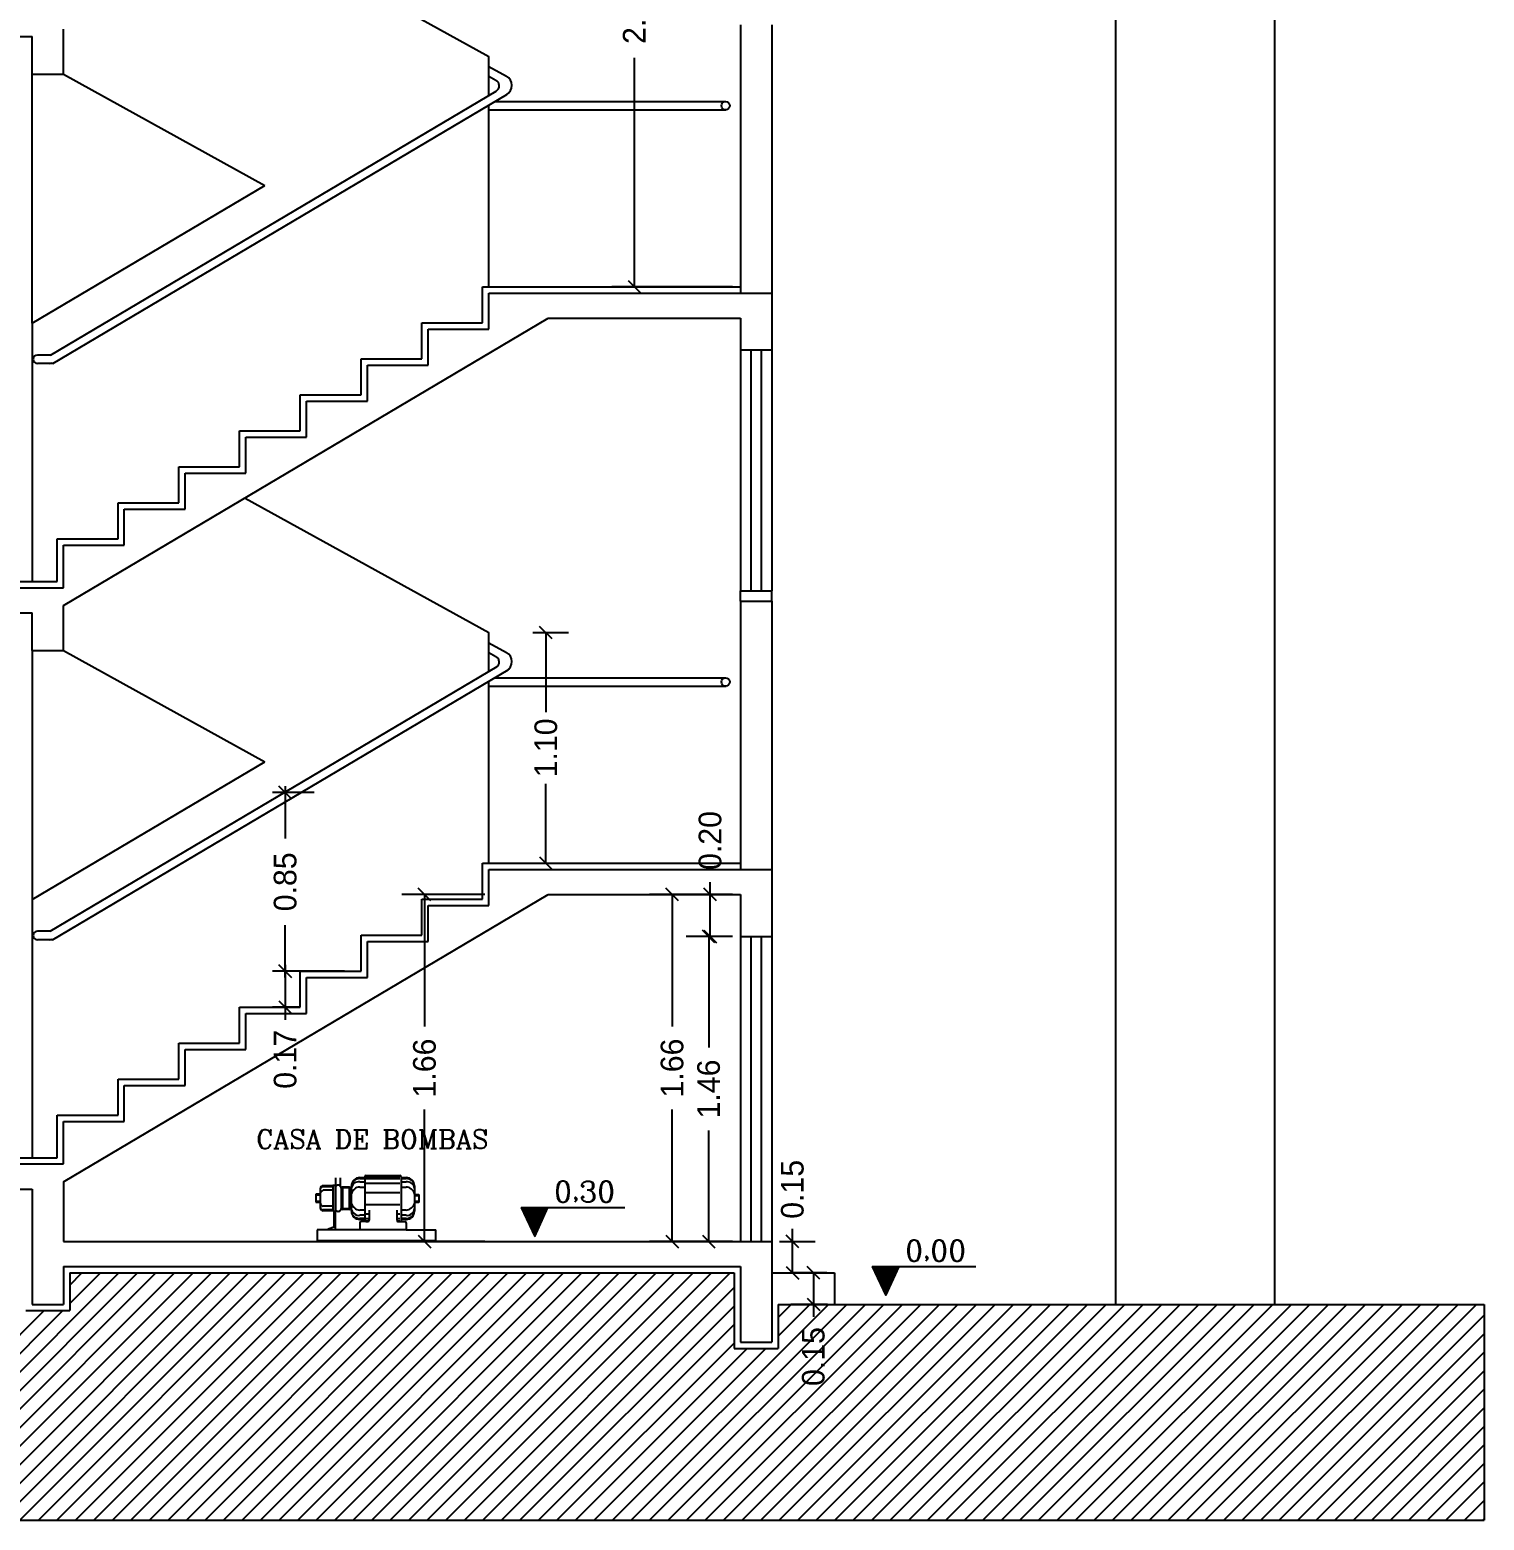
# Model space of a CAD drawing. Extents: x -9 to 119, y 33 to 95.
# Drawn here: x 65.27 to 72.21, y 35.17 to 42.28 of the extents above; entities that cross this region are included whole.
import ezdxf
from ezdxf.enums import TextEntityAlignment as Align

# ---------------------------------------------------------------- set-up
doc = ezdxf.new("R2010")
doc.units = 0
doc.header["$LTSCALE"] = 8
doc.layers.get('0').update_dxf_attribs({"linetype": 'CONTINUOUS'})
doc.layers.get('DEFPOINTS').update_dxf_attribs({"linetype": 'CONTINUOUS'})
for name, color, linetype in [('COBERTURA', 7, 'CONTINUOUS'), ('CONCRETO', 5, 'CONTINUOUS'), ('COTA', 244, 'CONTINUOUS'), ('COTAS', 244, 'CONTINUOUS'), ('EQUIPAMENTOS', 1, 'CONTINUOUS'), ('ESQUADRIAEMFACHADA', 1, 'CONTINUOUS'), ('PAREDE', 7, 'CONTINUOUS'), ('PAREDECORTE', 3, 'CONTINUOUS'), ('PAREDES', 7, 'CONTINUOUS'), ('PISO', 30, 'CONTINUOUS'), ('TERRENOEMCORTE', 244, 'CONTINUOUS'), ('TEXTO', 1, 'CONTINUOUS')]:
    doc.layers.add(name, color=color, linetype=linetype)
doc.styles.add('ROMANC', font='ROMANC.SHX')
doc.dimstyles.get("Standard").update_dxf_attribs({"dimtxt": 0.18, "dimasz": 0.18, "dimexe": 0.18, "dimexo": 0.0625, "dimgap": 0.09, "dimtad": 0, "dimtih": 1, "dimtoh": 1, "dimzin": 0, "dimtxsty": 'STANDARD', "dimcen": 0.09, "dimclrt": 30, "dimazin": 3, "dimtfac": 1, "dimtdec": 4, "dimtofl": 0, "dimtmove": 0, "dimatfit": 3, "dimtolj": 1, "dimtzin": 0})

# ---------------------------------------------------------------- blocks, each defined once
blk = doc.blocks.new('_OBLIQUE')
at = {"color": 0, "linetype": 'BYBLOCK'}
blk.add_line((-0.5, -0.5), (0.5, 0.5), dxfattribs=at)
blk = doc.blocks.new('*D42')
at = {"color": 0, "linetype": 'BYBLOCK', "ltscale": 0.2}
for p, q in [((39.9056, 36.8088), (39.7337, 36.8088)), ((39.8417, 36.8088), (39.8417, 36.6588)), ((39.9084, 36.6588), (39.7337, 36.6588)), ((39.8417, 36.6588), (39.8417, 36.5988))]:
    blk.add_line(p, q, dxfattribs=at)
at = {"layer": 'DEFPOINTS', "color": 0, "linetype": 'BYBLOCK', "ltscale": 0.2}
for p in [(39.9431, 36.8088), (39.8417, 36.6588), (39.9459, 36.6588)]:
    blk.add_point(p, dxfattribs=at)
at = {"color": 0, "linetype": 'BYBLOCK', "ltscale": 0.2, "xscale": 0.06, "yscale": 0.06, "zscale": 0.06}
for p, rotation in [((39.8417, 36.8088), 90), ((39.8417, 36.6588), 270)]:
    blk.add_blockref('_OBLIQUE', p, dxfattribs=dict(at, rotation=rotation))
at = {"color": 30, "linetype": 'BYBLOCK', "ltscale": 0.2, "insert": (39.8417, 36.4098), "char_height": 0.108, "attachment_point": 5, "rotation": 90}
blk.add_mtext('\\A1;0.15', dxfattribs=at)
blk = doc.blocks.new('*D37')
at = {"color": 244, "linetype": 'BYBLOCK', "ltscale": 0.2}
for p, q in [((37.4591, 39.1313), (37.2611, 39.1313)), ((37.3211, 39.1613), (37.3211, 38.9122)), ((37.3211, 38.249), (37.3211, 38.4982)), ((37.6047, 38.279), (37.2611, 38.279))]:
    blk.add_line(p, q, dxfattribs=at)
at = {"layer": 'DEFPOINTS', "color": 0, "linetype": 'BYBLOCK', "ltscale": 0.2}
for p in [(37.3211, 39.1313), (38.2991, 39.1313), (38.4447, 38.279)]:
    blk.add_point(p, dxfattribs=at)
at = {"color": 244, "linetype": 'BYBLOCK', "ltscale": 0.2, "xscale": 0.06, "yscale": 0.06, "zscale": 0.06}
for p, rotation in [((37.3211, 39.1313), 90), ((37.3211, 38.279), 270)]:
    blk.add_blockref('_OBLIQUE', p, dxfattribs=dict(at, rotation=rotation))
at = {"color": 30, "linetype": 'BYBLOCK', "ltscale": 0.2, "insert": (37.3211, 38.7052), "char_height": 0.108, "attachment_point": 5, "rotation": 90}
blk.add_mtext('\\A1;0.85', dxfattribs=at)
blk = doc.blocks.new('*D36')
at = {"color": 244, "linetype": 'BYBLOCK', "ltscale": 0.2}
for p, q in [((37.3863, 38.279), (37.2611, 38.279)), ((37.3211, 38.309), (37.3211, 38.1072)), ((37.3863, 38.1072), (37.2611, 38.1072)), ((37.3211, 38.1072), (37.3211, 38.0472))]:
    blk.add_line(p, q, dxfattribs=at)
at = {"layer": 'DEFPOINTS', "color": 0, "linetype": 'BYBLOCK', "ltscale": 0.2}
for p in [(38.2263, 38.279), (37.3211, 38.1072), (38.2263, 38.1072)]:
    blk.add_point(p, dxfattribs=at)
at = {"color": 244, "linetype": 'BYBLOCK', "ltscale": 0.2, "xscale": 0.06, "yscale": 0.06, "zscale": 0.06}
for p, rotation in [((37.3211, 38.279), 90), ((37.3211, 38.1072), 270)]:
    blk.add_blockref('_OBLIQUE', p, dxfattribs=dict(at, rotation=rotation))
at = {"color": 30, "linetype": 'BYBLOCK', "ltscale": 0.2, "insert": (37.3211, 37.8582), "char_height": 0.108, "attachment_point": 5, "rotation": 90}
blk.add_mtext('\\A1;0.17', dxfattribs=at)
blk = doc.blocks.new('*D46')
at = {"color": 0, "linetype": 'BYBLOCK', "ltscale": 0.2}
for p, q in [((38.5028, 39.8944), (38.6732, 39.8944)), ((38.5652, 39.8944), (38.5652, 39.5154)), ((38.5652, 38.7944), (38.5652, 39.1734)), ((38.5028, 38.7944), (38.6732, 38.7944))]:
    blk.add_line(p, q, dxfattribs=at)
at = {"layer": 'DEFPOINTS', "color": 0, "linetype": 'BYBLOCK', "ltscale": 0.2}
for p in [(38.4653, 39.8944), (38.4653, 38.7944), (38.5652, 38.7944)]:
    blk.add_point(p, dxfattribs=at)
at = {"color": 0, "linetype": 'BYBLOCK', "ltscale": 0.2, "xscale": 0.06, "yscale": 0.06, "zscale": 0.06}
for p, rotation in [((38.5652, 39.8944), 90), ((38.5652, 38.7944), 270)]:
    blk.add_blockref('_OBLIQUE', p, dxfattribs=dict(at, rotation=rotation))
at = {"color": 30, "linetype": 'BYBLOCK', "ltscale": 0.2, "insert": (38.5652, 39.3444), "char_height": 0.108, "attachment_point": 5, "rotation": 90}
blk.add_mtext('\\A1;1.10', dxfattribs=at)
blk = doc.blocks.new('*D41')
at = {"color": 0, "linetype": 'BYBLOCK', "ltscale": 0.2}
for p, q in [((39.7417, 36.9588), (39.7417, 37.0188)), ((39.6806, 36.9588), (39.8497, 36.9588)), ((39.7417, 36.8088), (39.7417, 36.9588)), ((39.6806, 36.8088), (39.8497, 36.8088))]:
    blk.add_line(p, q, dxfattribs=at)
at = {"layer": 'DEFPOINTS', "color": 0, "linetype": 'BYBLOCK', "ltscale": 0.2}
for p in [(39.6431, 36.9588), (39.7417, 36.9588), (39.6431, 36.8088)]:
    blk.add_point(p, dxfattribs=at)
at = {"color": 0, "linetype": 'BYBLOCK', "ltscale": 0.2, "xscale": 0.06, "yscale": 0.06, "zscale": 0.06}
for p, rotation in [((39.7417, 36.9588), 90), ((39.7417, 36.8088), 270)]:
    blk.add_blockref('_OBLIQUE', p, dxfattribs=dict(at, rotation=rotation))
at = {"color": 30, "linetype": 'BYBLOCK', "ltscale": 0.2, "insert": (39.7417, 37.2078), "char_height": 0.108, "attachment_point": 5, "rotation": 90}
blk.add_mtext('\\A1;0.15', dxfattribs=at)
blk = doc.blocks.new('*X2')
at = {"color": 0}
for p, q in [((191.8346, 96.81), (191.8357, 96.8112)), ((191.8352, 96.8088), (191.8375, 96.8112)), ((191.8357, 96.8076), (191.8392, 96.8112)), ((191.8363, 96.8064), (191.841, 96.8112)), ((191.8369, 96.8052), (191.8428, 96.8112)), ((191.8374, 96.804), (191.8445, 96.8112)), ((191.838, 96.8028), (191.8463, 96.8112)), ((191.8386, 96.8016), (191.8481, 96.8112)), ((191.8391, 96.8004), (191.8498, 96.8112)), ((191.8397, 96.7992), (191.8516, 96.8112)), ((191.8403, 96.798), (191.8534, 96.8112)), ((191.8408, 96.7968), (191.8551, 96.8112)), ((191.8414, 96.7956), (191.8569, 96.8112)), ((191.842, 96.7944), (191.8587, 96.8112)), ((191.8425, 96.7932), (191.8605, 96.8112)), ((191.8431, 96.792), (191.8622, 96.8112)), ((191.8436, 96.7908), (191.864, 96.8112)), ((191.8442, 96.7896), (191.8658, 96.8112)), ((191.8448, 96.7884), (191.8675, 96.8112)), ((191.8453, 96.7872), (191.8693, 96.8112)), ((191.8459, 96.786), (191.8711, 96.8112)), ((191.8465, 96.7848), (191.8728, 96.8112)), ((191.847, 96.7836), (191.8746, 96.8112)), ((191.8476, 96.7824), (191.8764, 96.8112)), ((191.8482, 96.7812), (191.8781, 96.8112)), ((191.8487, 96.78), (191.8799, 96.8112)), ((191.8493, 96.7788), (191.8817, 96.8112)), ((191.8499, 96.7776), (191.8834, 96.8112)), ((191.8504, 96.7764), (191.8852, 96.8112)), ((191.851, 96.7752), (191.887, 96.8112)), ((191.8516, 96.774), (191.8887, 96.8112)), ((191.8521, 96.7728), (191.8905, 96.8112)), ((191.8527, 96.7716), (191.8923, 96.8112)), ((191.8533, 96.7704), (191.894, 96.8112)), ((191.8538, 96.7692), (191.8958, 96.8112)), ((191.8544, 96.768), (191.8976, 96.8112)), ((191.855, 96.7668), (191.8972, 96.809)), ((191.8555, 96.7656), (191.8957, 96.8057)), ((191.8561, 96.7644), (191.8942, 96.8025)), ((191.8567, 96.7632), (191.8927, 96.7992)), ((191.8572, 96.762), (191.8913, 96.796)), ((191.8578, 96.7608), (191.8898, 96.7928)), ((191.8584, 96.7596), (191.8883, 96.7895)), ((191.8589, 96.7584), (191.8868, 96.7863)), ((191.8595, 96.7572), (191.8853, 96.783)), ((191.8601, 96.756), (191.8839, 96.7798)), ((191.8606, 96.7548), (191.8824, 96.7765)), ((191.8612, 96.7536), (191.8809, 96.7733)), ((191.8618, 96.7524), (191.8794, 96.77)), ((191.8623, 96.7512), (191.8779, 96.7668)), ((191.8629, 96.75), (191.8765, 96.7635)), ((191.8635, 96.7488), (191.875, 96.7603)), ((191.864, 96.7476), (191.8735, 96.757)), ((191.8646, 96.7464), (191.872, 96.7538)), ((191.8652, 96.7452), (191.8705, 96.7505)), ((191.8657, 96.744), (191.8691, 96.7473)), ((191.8663, 96.7428), (191.8676, 96.744))]:
    blk.add_line(p, q, dxfattribs=at)
blk = doc.blocks.new('*D40')
at = {"color": 0, "linetype": 'BYBLOCK', "ltscale": 0.2}
for p, q in [((39.349, 38.6444), (39.349, 38.7044)), ((39.4556, 38.6444), (39.241, 38.6444)), ((39.349, 38.4444), (39.349, 38.6444)), ((39.4556, 38.4444), (39.241, 38.4444))]:
    blk.add_line(p, q, dxfattribs=at)
at = {"layer": 'DEFPOINTS', "color": 0, "linetype": 'BYBLOCK', "ltscale": 0.2}
for p in [(39.349, 38.6444), (39.4931, 38.6444), (39.4931, 38.4444)]:
    blk.add_point(p, dxfattribs=at)
at = {"color": 0, "linetype": 'BYBLOCK', "ltscale": 0.2, "xscale": 0.06, "yscale": 0.06, "zscale": 0.06}
for p, rotation in [((39.349, 38.6444), 90), ((39.349, 38.4444), 270)]:
    blk.add_blockref('_OBLIQUE', p, dxfattribs=dict(at, rotation=rotation))
at = {"color": 30, "linetype": 'BYBLOCK', "ltscale": 0.2, "insert": (39.349, 38.9024), "char_height": 0.108, "attachment_point": 5, "rotation": 90}
blk.add_mtext('\\A1;0.20', dxfattribs=at)
blk = doc.blocks.new('*D135')
at = {"color": 0, "linetype": 'BYBLOCK', "ltscale": 0.2}
for p, q in [((7.9854, 47.3212), (7.4756, 47.3212)), ((7.5836, 47.3212), (7.5836, 46.2282)), ((7.5836, 44.7212), (7.5836, 45.8142)), ((7.9854, 44.7212), (7.4756, 44.7212)), ((68.6188, 37.9514), (68.3973, 37.9514)), ((68.5053, 37.9514), (68.5053, 37.4216)), ((68.5053, 36.4958), (68.5053, 37.0256)), ((68.6188, 36.4958), (68.3973, 36.4958))]:
    blk.add_line(p, q, dxfattribs=at)
at = {"layer": 'DEFPOINTS', "color": 0, "linetype": 'BYBLOCK', "ltscale": 0.2}
for p in [(8.0229, 47.3212), (7.5836, 44.7212), (8.0229, 44.7212), (68.6563, 37.9514), (68.5053, 36.4958), (68.6563, 36.4958)]:
    blk.add_point(p, dxfattribs=at)
at = {"color": 0, "linetype": 'BYBLOCK', "ltscale": 0.2, "xscale": 0.06, "yscale": 0.06, "zscale": 0.06}
for p, rotation in [((7.5836, 47.3212), 90), ((7.5836, 44.7212), 270), ((68.5053, 37.9514), 90), ((68.5053, 36.4958), 270)]:
    blk.add_blockref('_OBLIQUE', p, dxfattribs=dict(at, rotation=rotation))
at = {"color": 30, "linetype": 'BYBLOCK', "ltscale": 0.2, "char_height": 0.108, "attachment_point": 5, "rotation": 90}
for s, insert in [('\\A1;2.60', (7.5836, 46.0212)), ('\\A1;1.46', (68.5053, 37.2236))]:
    blk.add_mtext(s, dxfattribs=dict(at, insert=insert))
blk = doc.blocks.new('*D136')
at = {"color": 0, "linetype": 'BYBLOCK', "ltscale": 0.2}
for p, q in [((11.0965, 52.3012), (10.7609, 52.3012)), ((10.8689, 52.3012), (10.8689, 51.8192)), ((10.8689, 50.9412), (10.8689, 51.4232)), ((11.4966, 50.9412), (10.7609, 50.9412)), ((7.9854, 44.5712), (7.4806, 44.5712)), ((7.5886, 44.5712), (7.5886, 43.4782)), ((7.5886, 41.9712), (7.5886, 43.0642)), ((7.9854, 41.9712), (7.4806, 41.9712)), ((68.6188, 38.1514), (68.2229, 38.1514)), ((68.3309, 38.1514), (68.3309, 37.5216)), ((68.3309, 36.4958), (68.3309, 37.1256)), ((68.6188, 36.4958), (68.2229, 36.4958))]:
    blk.add_line(p, q, dxfattribs=at)
at = {"layer": 'DEFPOINTS', "color": 0, "linetype": 'BYBLOCK', "ltscale": 0.2}
for p in [(10.8689, 52.3012), (11.134, 52.3012), (11.5341, 50.9412), (8.0229, 44.5712), (7.5886, 41.9712), (8.0229, 41.9712), (68.6563, 38.1514), (68.3309, 36.4958), (68.6563, 36.4958)]:
    blk.add_point(p, dxfattribs=at)
at = {"color": 0, "linetype": 'BYBLOCK', "ltscale": 0.2, "xscale": 0.06, "yscale": 0.06, "zscale": 0.06}
for p, rotation in [((10.8689, 52.3012), 90), ((10.8689, 50.9412), 270), ((7.5886, 44.5712), 90), ((7.5886, 41.9712), 270), ((68.3309, 38.1514), 90), ((68.3309, 36.4958), 270)]:
    blk.add_blockref('_OBLIQUE', p, dxfattribs=dict(at, rotation=rotation))
at = {"color": 30, "linetype": 'BYBLOCK', "ltscale": 0.2, "char_height": 0.108, "attachment_point": 5, "rotation": 90}
for s, insert in [('\\A1;1.36', (10.8689, 51.6212)), ('\\A1;2.60', (7.5886, 43.2712)), ('\\A1;1.66', (68.3309, 37.3236))]:
    blk.add_mtext(s, dxfattribs=dict(at, insert=insert))
blk = doc.blocks.new('*D143')
at = {"color": 0, "linetype": 'BYBLOCK', "ltscale": 0.2}
for p, q in [((68.6188, 43.6514), (68.0426, 43.6514)), ((68.1506, 43.6514), (68.1506, 42.5584)), ((68.1506, 41.0514), (68.1506, 42.1444)), ((68.6188, 41.0514), (68.0426, 41.0514))]:
    blk.add_line(p, q, dxfattribs=at)
at = {"layer": 'DEFPOINTS', "color": 0, "linetype": 'BYBLOCK', "ltscale": 0.2}
for p in [(68.1506, 43.6514), (68.6563, 43.6514), (68.6563, 41.0514)]:
    blk.add_point(p, dxfattribs=at)
at = {"color": 0, "linetype": 'BYBLOCK', "ltscale": 0.2, "xscale": 0.06, "yscale": 0.06, "zscale": 0.06}
for p, rotation in [((68.1506, 43.6514), 90), ((68.1506, 41.0514), 270)]:
    blk.add_blockref('_OBLIQUE', p, dxfattribs=dict(at, rotation=rotation))
at = {"color": 30, "linetype": 'BYBLOCK', "ltscale": 0.2, "insert": (68.1506, 42.3514), "char_height": 0.108, "attachment_point": 5, "rotation": 90}
blk.add_mtext('\\A1;2.60', dxfattribs=at)
blk = doc.blocks.new('*X141')
at = {"color": 0, "ltscale": 0.2}
for p, q in [((64.5107, 35.1658), (65.6907, 36.3458)), ((64.5991, 35.1658), (65.7791, 36.3458)), ((64.6875, 35.1658), (65.8675, 36.3458)), ((64.7759, 35.1658), (65.9559, 36.3458)), ((64.8643, 35.1658), (66.0443, 36.3458)), ((64.9527, 35.1658), (66.1327, 36.3458)), ((65.0411, 35.1658), (66.2211, 36.3458)), ((65.1294, 35.1658), (66.3094, 36.3458)), ((65.2178, 35.1658), (66.3978, 36.3458)), ((65.3062, 35.1658), (66.4862, 36.3458)), ((65.3946, 35.1658), (66.5746, 36.3458)), ((65.4563, 36.2881), (65.5139, 36.3458)), ((65.4563, 36.1998), (65.6023, 36.3458)), ((65.483, 35.1658), (66.663, 36.3458)), ((65.5714, 35.1658), (66.7514, 36.3458)), ((65.6598, 35.1658), (66.8398, 36.3458)), ((65.7482, 35.1658), (66.9282, 36.3458)), ((65.8365, 35.1658), (67.0165, 36.3458)), ((65.9249, 35.1658), (67.1049, 36.3458)), ((66.0133, 35.1658), (67.1933, 36.3458)), ((66.1017, 35.1658), (67.2817, 36.3458)), ((66.1901, 35.1658), (67.3701, 36.3458)), ((66.2785, 35.1658), (67.4585, 36.3458)), ((66.3669, 35.1658), (67.5469, 36.3458)), ((66.4553, 35.1658), (67.6353, 36.3458)), ((66.5437, 35.1658), (67.7237, 36.3458)), ((66.632, 35.1658), (67.812, 36.3458)), ((66.7204, 35.1658), (67.9004, 36.3458)), ((66.8088, 35.1658), (67.9888, 36.3458)), ((66.8972, 35.1658), (68.0772, 36.3458)), ((66.9856, 35.1658), (68.1656, 36.3458)), ((67.074, 35.1658), (68.254, 36.3458)), ((67.1624, 35.1658), (68.3424, 36.3458)), ((67.2508, 35.1658), (68.4308, 36.3458)), ((67.3392, 35.1658), (68.5192, 36.3458)), ((67.4275, 35.1658), (68.6075, 36.3458)), ((67.5159, 35.1658), (68.6263, 36.2762)), ((64.3339, 35.1658), (65.3339, 36.1658)), ((64.4223, 35.1658), (65.4223, 36.1658)), ((67.6043, 35.1658), (68.6263, 36.1878)), ((68.0463, 35.1658), (69.0763, 36.1958)), ((68.1346, 35.1658), (69.1646, 36.1958)), ((68.223, 35.1658), (69.253, 36.1958)), ((68.3114, 35.1658), (69.3414, 36.1958)), ((68.3998, 35.1658), (69.4298, 36.1958)), ((68.4882, 35.1658), (69.5182, 36.1958)), ((68.5766, 35.1658), (69.6066, 36.1958)), ((68.665, 35.1658), (69.695, 36.1958)), ((68.7534, 35.1658), (69.7834, 36.1958)), ((68.8363, 36.1326), (68.8995, 36.1958)), ((68.8363, 36.0442), (68.9879, 36.1958)), ((68.8418, 35.1658), (69.8718, 36.1958)), ((68.9301, 35.1658), (69.9601, 36.1958)), ((69.0185, 35.1658), (70.0485, 36.1958)), ((69.1069, 35.1658), (70.1369, 36.1958)), ((69.1953, 35.1658), (70.2253, 36.1958)), ((69.2837, 35.1658), (70.3137, 36.1958)), ((69.3721, 35.1658), (70.4021, 36.1958)), ((69.4605, 35.1658), (70.4905, 36.1958)), ((69.5489, 35.1658), (70.5789, 36.1958)), ((69.6372, 35.1658), (70.6672, 36.1958)), ((69.7256, 35.1658), (70.7556, 36.1958)), ((69.814, 35.1658), (70.844, 36.1958)), ((69.9024, 35.1658), (70.9324, 36.1958)), ((69.9908, 35.1658), (71.0208, 36.1958)), ((70.0792, 35.1658), (71.1092, 36.1958)), ((70.1676, 35.1658), (71.1976, 36.1958)), ((70.256, 35.1658), (71.286, 36.1958)), ((70.3444, 35.1658), (71.3744, 36.1958)), ((70.4327, 35.1658), (71.4627, 36.1958)), ((70.5211, 35.1658), (71.5511, 36.1958)), ((70.6095, 35.1658), (71.6395, 36.1958)), ((70.6979, 35.1658), (71.7279, 36.1958)), ((70.7863, 35.1658), (71.8163, 36.1958)), ((70.8747, 35.1658), (71.9047, 36.1958)), ((70.9631, 35.1658), (71.9931, 36.1958)), ((71.0515, 35.1658), (72.0815, 36.1958)), ((71.1398, 35.1658), (72.1698, 36.1958)), ((71.2282, 35.1658), (72.2063, 36.1439)), ((67.6927, 35.1658), (68.6263, 36.0994)), ((67.7811, 35.1658), (68.6263, 36.011)), ((71.3166, 35.1658), (72.2063, 36.0555)), ((67.8695, 35.1658), (68.6895, 35.9858)), ((67.9579, 35.1658), (68.7779, 35.9858)), ((71.405, 35.1658), (72.2063, 35.9671)), ((71.4934, 35.1658), (72.2063, 35.8787)), ((71.5818, 35.1658), (72.2063, 35.7903)), ((71.6702, 35.1658), (72.2063, 35.7019)), ((71.7586, 35.1658), (72.2063, 35.6135)), ((71.847, 35.1658), (72.2063, 35.5251)), ((71.9353, 35.1658), (72.2063, 35.4368)), ((72.0237, 35.1658), (72.2063, 35.3484)), ((72.1121, 35.1658), (72.2063, 35.26)), ((72.2005, 35.1658), (72.2063, 35.1716))]:
    blk.add_line(p, q, dxfattribs=at)
blk = doc.blocks.new('*D137')
at = {"color": 0, "linetype": 'BYBLOCK', "ltscale": 0.2}
for p, q in [((9.9147, 52.3012), (9.5791, 52.3012)), ((9.6871, 52.3012), (9.6871, 51.8192)), ((9.6871, 50.9412), (9.6871, 51.4232)), ((10.3148, 50.9412), (9.5791, 50.9412)), ((7.9854, 41.8212), (7.4873, 41.8212)), ((7.5953, 41.8212), (7.5953, 40.7282)), ((7.5953, 39.2212), (7.5953, 40.3142)), ((7.9854, 39.2212), (7.4873, 39.2212))]:
    blk.add_line(p, q, dxfattribs=at)
at = {"layer": 'DEFPOINTS', "color": 0, "linetype": 'BYBLOCK', "ltscale": 0.2}
for p in [(9.6871, 52.3012), (9.9522, 52.3012), (10.3523, 50.9412), (8.0229, 41.8212), (7.5953, 39.2212), (8.0229, 39.2212)]:
    blk.add_point(p, dxfattribs=at)
at = {"color": 0, "linetype": 'BYBLOCK', "ltscale": 0.2, "xscale": 0.06, "yscale": 0.06, "zscale": 0.06}
for p, rotation in [((9.6871, 52.3012), 90), ((9.6871, 50.9412), 270), ((7.5953, 41.8212), 90), ((7.5953, 39.2212), 270)]:
    blk.add_blockref('_OBLIQUE', p, dxfattribs=dict(at, rotation=rotation))
at = {"color": 30, "linetype": 'BYBLOCK', "ltscale": 0.2, "char_height": 0.108, "attachment_point": 5, "rotation": 90}
for s, insert in [('\\A1;1.36', (9.6871, 51.6212)), ('\\A1;2.60', (7.5953, 40.5212))]:
    blk.add_mtext(s, dxfattribs=dict(at, insert=insert))

msp = doc.modelspace()

# ---------------------------------------------------------------- linework, layer by layer
at = {"layer": 'COBERTURA', "color": 5, "ltscale": 0.2}
for p, q in [((65.4263, 36.7808), (65.4263, 36.4958)), ((65.2763, 36.7458), (65.2763, 36.1958)), ((68.8063, 36.4958), (68.8063, 36.0158)), ((65.4263, 36.3758), (65.4263, 36.1958)), ((68.6563, 36.3758), (68.6563, 36.0158))]:
    msp.add_line(p, q, dxfattribs=at)
at = {"layer": 'COBERTURA', "color": 244, "ltscale": 0.2}
msp.add_line((69.1063, 36.3458), (69.1063, 36.1958), dxfattribs=at)
at = {"layer": 'CONCRETO', "color": 5, "ltscale": 0.2}
for p, q in [((65.4263, 42.0658), (65.4263, 42.2808)), ((65.2763, 42.0658), (65.2763, 42.2458)), ((65.2763, 42.0658), (65.4263, 42.0658)), ((67.4563, 40.8496), (67.4563, 41.0214)), ((67.4563, 41.0214), (68.8063, 41.0214)), ((68.8063, 41.0214), (68.8063, 40.7514)), ((65.4263, 39.5308), (67.7399, 40.9014)), ((67.7399, 40.9014), (68.6563, 40.9014)), ((68.6563, 40.9014), (68.6563, 40.7514)), ((67.1663, 40.6778), (67.1663, 40.8496)), ((67.1663, 40.8496), (67.4563, 40.8496)), ((68.6563, 40.7514), (68.8063, 40.7514)), ((66.8763, 40.6778), (67.1663, 40.6778)), ((66.8763, 40.506), (66.8763, 40.6778)), ((66.5863, 40.3342), (66.5863, 40.506)), ((66.5863, 40.506), (66.8763, 40.506)), ((66.2963, 40.3342), (66.5863, 40.3342)), ((66.2963, 40.1624), (66.2963, 40.3342)), ((66.0063, 40.1624), (66.2963, 40.1624)), ((66.0063, 39.9906), (66.0063, 40.1624)), ((65.7163, 39.8188), (65.7163, 39.9906)), ((65.7163, 39.9906), (66.0063, 39.9906)), ((65.4263, 39.8188), (65.7163, 39.8188)), ((65.4263, 39.6158), (65.4263, 39.8188)), ((68.6563, 39.5514), (68.6563, 39.6014)), ((68.6563, 39.6014), (68.8063, 39.6014)), ((68.6563, 39.5514), (68.8063, 39.5514)), ((68.8063, 39.5514), (68.8063, 39.6014)), ((65.2763, 39.3158), (65.2763, 39.4958)), ((65.4263, 39.3158), (65.4263, 39.5308)), ((65.2763, 39.3158), (65.4263, 39.3158)), ((67.4563, 38.2714), (68.8063, 38.2714)), ((67.4563, 38.0996), (67.4563, 38.2714)), ((68.8063, 38.2714), (68.8063, 37.9514)), ((65.4263, 36.7808), (67.7399, 38.1514)), ((67.7399, 38.1514), (68.6563, 38.1514)), ((68.6563, 38.1514), (68.6563, 37.9514)), ((67.1663, 38.0996), (67.4563, 38.0996)), ((67.1663, 37.9278), (67.1663, 38.0996)), ((66.8763, 37.9278), (67.1663, 37.9278)), ((66.8763, 37.756), (66.8763, 37.9278)), ((68.6563, 37.9514), (68.8063, 37.9514)), ((66.5863, 37.756), (66.8763, 37.756)), ((66.5863, 37.5842), (66.5863, 37.756)), ((66.2963, 37.4124), (66.2963, 37.5842)), ((66.2963, 37.5842), (66.5863, 37.5842)), ((66.0063, 37.4124), (66.2963, 37.4124)), ((66.0063, 37.2406), (66.0063, 37.4124)), ((65.7163, 37.2406), (66.0063, 37.2406)), ((65.7163, 37.0688), (65.7163, 37.2406)), ((65.4263, 37.0688), (65.7163, 37.0688)), ((65.4263, 36.8658), (65.4263, 37.0688))]:
    msp.add_line(p, q, dxfattribs=at)
at = {"layer": 'COTAS', "color": 5, "ltscale": 0.2}
for p, q in [((63.4263, 42.2458), (65.2763, 42.2458)), ((63.2763, 39.6158), (65.4263, 39.6158)), ((63.4263, 39.4958), (65.2763, 39.4958)), ((63.2763, 36.8658), (65.4263, 36.8658)), ((63.4763, 36.7458), (65.2763, 36.7458)), ((65.4263, 36.4958), (68.8063, 36.4958)), ((65.4263, 36.3758), (68.6563, 36.3758)), ((65.2763, 36.1958), (65.4263, 36.1958)), ((68.6563, 36.0158), (68.8063, 36.0158))]:
    msp.add_line(p, q, dxfattribs=at)
at = {"layer": 'COTAS', "color": 244, "ltscale": 0.2}
for p, q in [((67.6099, 36.6574), (67.675, 36.5191)), ((67.6099, 36.6574), (68.1044, 36.6574)), ((67.675, 36.5191), (67.7383, 36.6579)), ((68.8063, 36.3458), (69.1063, 36.3458)), ((69.2852, 36.3766), (69.7797, 36.3766)), ((69.2852, 36.3766), (69.3504, 36.2383)), ((69.3504, 36.2383), (69.4136, 36.3771))]:
    msp.add_line(p, q, dxfattribs=at)
at = {"layer": 'EQUIPAMENTOS', "color": 30, "linetype": 'CONTINUOUS', "ltscale": 0.3}
for p, q in [((67.4563, 42.1026), (67.5401, 42.0564)), ((67.4563, 42.0569), (67.4901, 42.0383)), ((65.282, 40.706), (65.282, 40.706)), ((65.3637, 40.726), (65.302, 40.726)), ((65.3746, 40.686), (65.302, 40.686)), ((67.4563, 39.3526), (67.5401, 39.3064)), ((67.4563, 39.3069), (67.4901, 39.2883)), ((65.282, 37.956), (65.282, 37.956)), ((65.3623, 37.976), (65.302, 37.976)), ((65.3733, 37.936), (65.302, 37.936))]:
    msp.add_line(p, q, dxfattribs=at)
at = {"layer": 'EQUIPAMENTOS', "color": 30, "linetype": 'CONTINUOUS', "ltscale": 0.2}
for p, q in [((65.3637, 40.726), (67.4909, 41.9862)), ((65.3746, 40.686), (67.5414, 41.9696)), ((65.3623, 37.976), (67.4961, 39.24)), ((65.3733, 37.936), (67.5482, 39.2244))]:
    msp.add_line(p, q, dxfattribs=at)
at = {"layer": 'EQUIPAMENTOS', "color": 244, "linetype": 'CONTINUOUS', "ltscale": 0.25}
for p, q in [((66.7255, 36.758), (66.7255, 36.7993)), ((66.7488, 36.758), (66.7488, 36.7993)), ((66.8399, 36.8008), (66.8643, 36.8008)), ((66.8399, 36.7958), (66.8643, 36.7958)), ((66.8399, 36.7808), (66.8643, 36.7808)), ((66.8643, 36.8047), (66.8643, 36.5969)), ((66.8703, 36.8107), (67.0308, 36.8107)), ((66.8703, 36.8067), (67.0308, 36.8067)), ((66.8703, 36.7957), (67.0308, 36.7957)), ((66.8703, 36.7737), (67.0308, 36.7737)), ((67.0368, 36.8047), (67.0368, 36.5906)), ((67.0368, 36.8008), (67.0612, 36.8008)), ((67.0368, 36.7958), (67.0612, 36.7958)), ((67.0368, 36.7808), (67.0612, 36.7808)), ((66.6297, 36.7221), (66.6297, 36.6827)), ((66.6508, 36.7221), (66.6297, 36.7221)), ((66.6508, 36.7171), (66.6297, 36.7171)), ((66.6508, 36.7471), (66.6508, 36.6571)), ((66.713, 36.7621), (66.6658, 36.7621)), ((66.713, 36.7571), (66.6658, 36.7571)), ((66.713, 36.7401), (66.6658, 36.7401)), ((66.7235, 36.7508), (66.7235, 36.653)), ((66.7508, 36.7508), (66.7508, 36.653)), ((66.7531, 36.7508), (66.7531, 36.653)), ((66.7571, 36.7498), (66.7571, 36.654)), ((66.7881, 36.7558), (66.7581, 36.7558)), ((66.7871, 36.7518), (66.7591, 36.7518)), ((66.7891, 36.7498), (66.7891, 36.654)), ((66.7931, 36.7508), (66.7931, 36.653)), ((66.7999, 36.7503), (66.7931, 36.7503)), ((66.7999, 36.6408), (66.7999, 36.7608)), ((66.8399, 36.7558), (66.8643, 36.7558)), ((66.8703, 36.7296), (67.0308, 36.7296)), ((67.0368, 36.7558), (67.0612, 36.7558)), ((67.1012, 36.7608), (67.1012, 36.6408)), ((67.1013, 36.7208), (67.1224, 36.7208)), ((67.1013, 36.7158), (67.1224, 36.7158)), ((67.1224, 36.7208), (67.1224, 36.6814)), ((66.6297, 36.6877), (66.6508, 36.6877)), ((66.6297, 36.6827), (66.6508, 36.6827)), ((66.713, 36.6641), (66.6658, 36.6641)), ((66.713, 36.6471), (66.6658, 36.6471)), ((66.713, 36.6421), (66.6658, 36.6421)), ((66.717, 36.6386), (66.717, 36.5642)), ((66.7222, 36.6386), (66.7222, 36.5508)), ((66.7881, 36.648), (66.7581, 36.648)), ((66.7871, 36.652), (66.7591, 36.652)), ((66.7996, 36.6535), (66.7931, 36.6535)), ((66.8643, 36.6458), (66.8399, 36.6458)), ((66.8703, 36.6719), (67.0308, 36.6719)), ((66.8848, 36.6454), (66.8848, 36.5969)), ((67.0162, 36.6454), (67.0162, 36.5969)), ((67.0612, 36.6458), (67.0368, 36.6458)), ((67.1224, 36.6864), (67.1013, 36.6864)), ((67.1224, 36.6814), (67.1013, 36.6814)), ((66.717, 36.5642), (66.6891, 36.5553)), ((66.8643, 36.6208), (66.8399, 36.6208)), ((66.8643, 36.6058), (66.8399, 36.6058)), ((66.8643, 36.6008), (66.8399, 36.6008)), ((66.8399, 36.5849), (66.8399, 36.5508)), ((66.8703, 36.5909), (66.8459, 36.5909)), ((66.8703, 36.6279), (66.8848, 36.6279)), ((66.8703, 36.6058), (66.8848, 36.6058)), ((66.8703, 36.5948), (66.8844, 36.5948)), ((66.8703, 36.5909), (66.8788, 36.5909)), ((67.0162, 36.6279), (67.0308, 36.6279)), ((67.0162, 36.6058), (67.0308, 36.6058)), ((67.0165, 36.5948), (67.0308, 36.5948)), ((67.0221, 36.5906), (67.0552, 36.5906)), ((67.0612, 36.6208), (67.0368, 36.6208)), ((67.0612, 36.6058), (67.0368, 36.6058)), ((67.0612, 36.6008), (67.0368, 36.6008)), ((67.0612, 36.5846), (67.0612, 36.5508)), ((66.6891, 36.5553), (66.6891, 36.5508))]:
    msp.add_line(p, q, dxfattribs=at)
at = {"layer": 'EQUIPAMENTOS', "linetype": 'CONTINUOUS', "ltscale": 0.25}
for p, q in [((66.6364, 36.5508), (66.6364, 36.5008)), ((66.7312, 36.5508), (66.6364, 36.5508)), ((66.6364, 36.5008), (67.2024, 36.5008)), ((66.7812, 36.5508), (66.7312, 36.5508)), ((67.0612, 36.5508), (66.7812, 36.5508)), ((67.0612, 36.5508), (67.2024, 36.5508)), ((67.2024, 36.5008), (67.2024, 36.5508))]:
    msp.add_line(p, q, dxfattribs=at)
at = {"layer": 'EQUIPAMENTOS', "color": 244, "linetype": 'CONTINUOUS', "ltscale": 0.25}
msp.add_lwpolyline([(66.713, 36.6386), (66.713, 36.7648), (66.7222, 36.7648), (66.7222, 36.6386)], close=True, dxfattribs=at)
at = {"layer": 'EQUIPAMENTOS', "color": 30, "ltscale": 0.2}
msp.add_circle((68.586, 39.1662), 0.02, dxfattribs=at)
at = {"layer": 'EQUIPAMENTOS', "color": 30, "linetype": 'CONTINUOUS', "ltscale": 0.3}
for centre, radius, start, end in [((67.4756, 42.012), 0.03, 300.64309, 61.1013), ((67.5159, 42.0126), 0.05, 300.64309, 61.1013), ((65.302, 40.706), 0.02, 90, 180), ((65.302, 40.706), 0.02, 180, 270), ((65.3615, 40.706), 0.02, 270, 298.8987), ((67.4756, 39.262), 0.03, 300.64309, 61.1013), ((67.5159, 39.2626), 0.05, 300.64309, 61.1013), ((65.302, 37.956), 0.02, 90, 180), ((65.302, 37.956), 0.02, 180, 270), ((65.3615, 37.956), 0.02, 270, 298.8987)]:
    msp.add_arc(centre, radius, start, end, dxfattribs=at)
at = {"layer": 'EQUIPAMENTOS', "color": 244, "linetype": 'CONTINUOUS', "ltscale": 0.25}
for centre, radius, start, end in [((66.8399, 36.7608), 0.04, 90, 180), ((66.8382, 36.7573), 0.0385, 87.49567, 174.87618), ((66.8357, 36.7447), 0.0363, 83.40818, 171.16799), ((66.8703, 36.8047), 0.006, 90, 180), ((67.0308, 36.8047), 0.006, 0, 90), ((67.0612, 36.7608), 0.04, 0, 90), ((67.0628, 36.7573), 0.0385, 5.12382, 92.50433), ((67.0653, 36.7447), 0.0363, 5.18368, 96.59182), ((66.6708, 36.7203), 0.0204, 104.30547, 171.20201), ((66.6658, 36.7471), 0.015, 90, 180), ((66.6655, 36.7421), 0.0149, 88.82889, 170.1772), ((66.7371, 36.7508), 0.0137, 355.71794, 184.28206), ((66.7581, 36.7508), 0.005, 90, 180), ((66.7591, 36.7498), 0.002, 90, 180), ((66.7871, 36.7498), 0.002, 360, 90), ((66.7881, 36.7508), 0.005, 360, 90), ((66.8421, 36.7122), 0.0437, 92.85311, 166.4417), ((67.059, 36.7122), 0.0437, 13.5583, 87.14689), ((66.6708, 36.6838), 0.0204, 188.79799, 255.69453), ((66.6655, 36.662), 0.0149, 189.8228, 271.17111), ((66.6658, 36.6571), 0.015, 180, 270), ((66.7371, 36.653), 0.0137, 175.71794, 4.28206), ((66.7581, 36.653), 0.005, 180, 270), ((66.7591, 36.654), 0.002, 180, 270), ((66.7871, 36.654), 0.002, 270, 360), ((66.7881, 36.653), 0.005, 270, 360), ((66.8421, 36.6894), 0.0437, 193.5583, 267.14689), ((66.8357, 36.6568), 0.0363, 185.18368, 276.59182), ((66.8382, 36.6442), 0.0385, 185.12382, 272.50433), ((66.8399, 36.6408), 0.04, 180, 270), ((67.059, 36.6894), 0.0437, 272.85311, 346.4417), ((67.0653, 36.6568), 0.0363, 263.40818, 354.81632), ((67.0628, 36.6442), 0.0385, 267.49567, 354.87618), ((67.0612, 36.6408), 0.04, 270, 0), ((66.8459, 36.5849), 0.006, 90, 180), ((66.8703, 36.5969), 0.006, 180, 270), ((66.8788, 36.5969), 0.006, 270, 0), ((67.0222, 36.5966), 0.006, 180, 270), ((67.0552, 36.5846), 0.006, 0, 90)]:
    msp.add_arc(centre, radius, start, end, dxfattribs=at)
at = {"layer": 'ESQUADRIAEMFACHADA', "color": 1, "ltscale": 0.2}
for p, q in [((68.6563, 40.7514), (68.6563, 39.6014)), ((68.8063, 40.7514), (68.8063, 39.6014))]:
    msp.add_line(p, q, dxfattribs=at)
at = {"layer": 'ESQUADRIAEMFACHADA', "color": 5, "ltscale": 0.2}
for p, q in [((68.7063, 40.7514), (68.7063, 39.6014)), ((68.7563, 40.7514), (68.7563, 39.6014))]:
    msp.add_line(p, q, dxfattribs=at)
at = {"layer": 'PAREDE', "color": 1, "linetype": 'CONTINUOUS', "ltscale": 0.3}
for p, q in [((66.2925, 42.7939), (67.4563, 42.1514)), ((67.4563, 41.9657), (67.4563, 42.1514)), ((65.4263, 42.0658), (66.3867, 41.5355)), ((67.4563, 41.0514), (67.4563, 41.9192)), ((66.2925, 40.0439), (67.4563, 39.4014)), ((67.4563, 39.2165), (67.4563, 39.4014)), ((65.4263, 39.3158), (66.3867, 38.7855)), ((67.4563, 38.3014), (67.4563, 39.17)), ((67.4563, 39.1352), (67.4563, 39.17))]:
    msp.add_line(p, q, dxfattribs=at)
at = {"layer": 'PAREDE', "color": 30, "linetype": 'CONTINUOUS', "ltscale": 0.2}
msp.add_line((65.2763, 40.8777), (65.2763, 42.0658), dxfattribs=at)
at = {"layer": 'PAREDE', "color": 1, "linetype": 'CONTINUOUS', "ltscale": 0.2}
for p, q in [((65.2763, 40.8777), (66.3867, 41.5355)), ((65.2763, 38.1277), (66.3867, 38.7855))]:
    msp.add_line(p, q, dxfattribs=at)
at = {"layer": 'PAREDE', "color": 1, "ltscale": 0.2}
for p, q in [((65.2763, 40.8777), (65.2763, 39.6458)), ((65.2763, 38.1277), (65.2763, 36.8958))]:
    msp.add_line(p, q, dxfattribs=at)
at = {"layer": 'PAREDE', "color": 30, "ltscale": 0.2}
msp.add_line((65.2763, 39.3158), (65.2763, 38.1277), dxfattribs=at)
at = {"layer": 'PAREDECORTE', "color": 30, "ltscale": 0.2}
msp.add_circle((68.586, 41.9162), 0.02, dxfattribs=at)
at = {"layer": 'PAREDES', "color": 244, "ltscale": 0.2}
msp.add_line((70.4463, 48.9277), (70.4463, 36.1958), dxfattribs=at)
at = {"layer": 'PAREDES', "color": 30, "ltscale": 0.2}
msp.add_line((71.2063, 48.9277), (71.2063, 36.1958), dxfattribs=at)
at = {"layer": 'PAREDES', "color": 3, "ltscale": 0.2}
for p, q in [((68.6563, 42.3014), (68.6563, 41.0214)), ((68.8063, 42.3014), (68.8063, 41.0214)), ((68.6563, 39.5514), (68.6563, 38.2714)), ((68.8063, 39.5514), (68.8063, 38.2714))]:
    msp.add_line(p, q, dxfattribs=at)
at = {"layer": 'PAREDES', "color": 1, "ltscale": 0.2}
for p, q in [((68.6563, 37.9514), (68.6563, 36.4958)), ((68.8063, 37.9514), (68.8063, 36.4658))]:
    msp.add_line(p, q, dxfattribs=at)
at = {"layer": 'PAREDES', "color": 5, "ltscale": 0.2}
for p, q in [((68.7063, 37.9514), (68.7063, 36.4958)), ((68.7563, 37.9514), (68.7563, 36.4958))]:
    msp.add_line(p, q, dxfattribs=at)
at = {"layer": 'PISO', "color": 30, "linetype": 'CONTINUOUS', "ltscale": 0.3}
for p, q in [((67.4563, 41.8965), (68.589, 41.8965)), ((67.4855, 41.9365), (68.5863, 41.9365)), ((67.4563, 39.1465), (68.589, 39.1465)), ((67.4855, 39.1865), (68.5863, 39.1865))]:
    msp.add_line(p, q, dxfattribs=at)
at = {"layer": 'PISO', "color": 30, "ltscale": 0.2}
for p, q in [((67.4263, 40.8796), (67.4263, 41.0514)), ((67.4263, 41.0514), (68.6563, 41.0514)), ((67.1363, 40.8796), (67.4263, 40.8796)), ((67.1363, 40.7078), (67.1363, 40.8796)), ((66.8463, 40.7078), (67.1363, 40.7078)), ((66.8463, 40.536), (66.8463, 40.7078)), ((66.5563, 40.536), (66.8463, 40.536)), ((66.5563, 40.3642), (66.5563, 40.536)), ((66.2663, 40.1924), (66.2663, 40.3642)), ((66.2663, 40.3642), (66.5563, 40.3642)), ((65.9763, 40.1924), (66.2663, 40.1924)), ((65.9763, 40.0206), (65.9763, 40.1924)), ((65.6863, 39.8488), (65.6863, 40.0206)), ((65.6863, 40.0206), (65.9763, 40.0206)), ((65.3963, 39.8488), (65.6863, 39.8488)), ((65.3963, 39.6458), (65.3963, 39.8488)), ((63.4763, 39.6458), (65.3963, 39.6458)), ((67.4263, 38.3014), (68.6563, 38.3014)), ((67.4263, 38.1296), (67.4263, 38.3014)), ((67.1363, 38.1296), (67.4263, 38.1296)), ((67.1363, 37.9578), (67.1363, 38.1296)), ((66.8463, 37.9578), (67.1363, 37.9578)), ((66.8463, 37.786), (66.8463, 37.9578)), ((66.5563, 37.786), (66.8463, 37.786)), ((66.5563, 37.6142), (66.5563, 37.786)), ((66.2663, 37.4424), (66.2663, 37.6142)), ((66.2663, 37.6142), (66.5563, 37.6142)), ((65.9763, 37.4424), (66.2663, 37.4424)), ((65.9763, 37.2706), (65.9763, 37.4424)), ((65.6863, 37.2706), (65.9763, 37.2706)), ((65.6863, 37.0988), (65.6863, 37.2706)), ((65.3963, 37.0988), (65.6863, 37.0988)), ((65.3963, 36.8958), (65.3963, 37.0988)), ((63.2763, 36.8958), (65.3963, 36.8958))]:
    msp.add_line(p, q, dxfattribs=at)
at = {"layer": 'TERRENOEMCORTE', "color": 244, "ltscale": 0.2}
for p, q in [((65.4563, 36.3458), (65.4563, 36.1658)), ((65.4563, 36.3458), (68.6263, 36.3458)), ((68.6263, 36.3458), (68.6263, 35.9858)), ((65.2463, 36.1658), (65.4563, 36.1658)), ((68.8363, 36.1958), (72.2063, 36.1958)), ((68.8363, 36.1958), (68.8363, 35.9858)), ((72.2063, 36.1958), (72.2063, 35.1658)), ((68.6263, 35.9858), (68.8363, 35.9858)), ((56.5463, 35.1658), (72.2063, 35.1658))]:
    msp.add_line(p, q, dxfattribs=at)

# ---------------------------------------------------------------- block references
at = {"layer": 'COTAS', "color": 244, "ltscale": 0.2, "xscale": 2, "yscale": 2, "zscale": 2}
for p in [(-316.0583, -156.9649), (-314.3829, -157.2457)]:
    msp.add_blockref('*X2', p, dxfattribs=at)
at = {"layer": 'TERRENOEMCORTE', "color": 30, "ltscale": 0.2}
msp.add_blockref('*X141', (0, 0), dxfattribs=at)

# ---------------------------------------------------------------- texts
at = {"layer": 'COTAS', "color": 244, "ltscale": 0.2, "style": 'ROMANC'}
for s, p in [('0,30', (67.7672, 36.6835)), ('0,00', (69.4426, 36.4027))]:
    msp.add_text(s, height=0.1, dxfattribs=at).set_placement(p)
at = {"layer": 'TEXTO', "color": 30, "linetype": 'CONTINUOUS', "ltscale": 0.25, "style": 'ROMANC'}
msp.add_text('CASA DE BOMBAS', height=0.09, dxfattribs=at).set_placement((66.8992, 36.984), align=Align.MIDDLE)

# ---------------------------------------------------------------- dimensions: what is measured, and where the dimension line sits
at = {"layer": 'COTA', "color": 30, "ltscale": 0.2}
for base, p1, p2, picture, middle, set_off in [((64.6405, 52.7258), (65.3057, 51.3658), (64.9056, 52.7258), '*D137', (64.6405, 52.0458), (54.9534, 0.4246)), ((9.6871, 52.3012), (10.3523, 50.9412), (9.9522, 52.3012), '*D136', (9.6871, 51.6212), (-1.1818, 0))]:
    dim = msp.add_linear_dim(base=base, p1=p1, p2=p2, angle=90, dimstyle='STANDARD', override={"dimscale": 0.6, "dimasz": 0.1, "dimtih": 0, "dimtoh": 0, "dimblk1": 'OBLIQUE', "dimblk2": 'OBLIQUE', "dimsah": 1}, dxfattribs=at)
    dim.commit()
    dim.dimension.update_dxf_attribs({"geometry": picture, "text_midpoint": middle, "insert": set_off})
at = {"layer": 'COTA', "color": 244, "ltscale": 0.2}
for base, p1, p2, picture, middle in [((7.5886, 41.9712), (8.0229, 44.5712), (8.0229, 41.9712), '*D136', (7.5886, 43.2712)), ((68.3309, 36.4958), (68.6563, 38.1514), (68.6563, 36.4958), '*D136', (68.3309, 37.3236)), ((7.5836, 44.7212), (8.0229, 47.3212), (8.0229, 44.7212), '*D135', (7.5836, 46.0212)), ((68.5053, 36.4958), (68.6563, 37.9514), (68.6563, 36.4958), '*D135', (68.5053, 37.2236)), ((68.1506, 43.6514), (68.6563, 41.0514), (68.6563, 43.6514), '*D143', (68.1506, 42.3514))]:
    dim = msp.add_linear_dim(base=base, p1=p1, p2=p2, angle=90, dimstyle='STANDARD', override={"dimscale": 0.6, "dimasz": 0.1, "dimtih": 0, "dimtoh": 0, "dimblk1": 'OBLIQUE', "dimblk2": 'OBLIQUE', "dimsah": 1}, dxfattribs=at)
    dim.commit()
    dim.dimension.update_dxf_attribs({"geometry": picture, "text_midpoint": middle})
for base, p1, p2, picture, middle, set_off in [((67.7284, 38.3014), (67.6285, 39.4014), (67.6285, 38.3014), '*D46', (67.7284, 38.8514), (29.1632, -0.493)), ((68.5122, 38.1514), (68.6563, 37.9514), (68.6563, 38.1514), '*D40', (68.5122, 38.4094), (29.1632, -0.493)), ((68.9049, 36.4958), (68.8063, 36.3458), (68.8063, 36.4958), '*D41', (68.9049, 36.7448), (29.1632, -0.463)), ((69.0048, 36.1958), (69.1063, 36.3458), (69.1091, 36.1958), '*D42', (69.0048, 35.9468), (29.1632, -0.463))]:
    dim = msp.add_linear_dim(base=base, p1=p1, p2=p2, angle=90, dimstyle='STANDARD', override={"dimscale": 0.6, "dimasz": 0.1, "dimtih": 0, "dimtoh": 0, "dimblk1": 'OBLIQUE', "dimblk2": 'OBLIQUE', "dimsah": 1}, dxfattribs=at)
    dim.commit()
    dim.dimension.update_dxf_attribs({"geometry": picture, "text_midpoint": middle, "insert": set_off})
at = {"layer": 'COTAS', "color": 3, "ltscale": 0.2}
dim = msp.add_linear_dim(base=(66.4843, 38.6384), p1=(67.6079, 37.786), p2=(67.4623, 38.6384), angle=90, dimstyle='STANDARD', override={"dimscale": 0.6, "dimasz": 0.1, "dimexe": 0.1, "dimexo": 1.4, "dimtih": 0, "dimtoh": 0, "dimdec": 2, "dimblk1": 'OBLIQUE', "dimblk2": 'OBLIQUE', "dimsah": 1, "dimdle": 0.05, "dimclrd": 244, "dimclre": 244, "dimclrt": 30}, dxfattribs=at)
dim.commit()
dim.dimension.update_dxf_attribs({"geometry": '*D37', "text_midpoint": (66.4843, 38.2122), "insert": (29.1632, -0.493)})
at = {"layer": 'COTAS', "color": 244, "ltscale": 0.2}
dim = msp.add_linear_dim(base=(66.4843, 37.6142), p1=(67.3895, 37.786), p2=(67.3895, 37.6142), angle=90, dimstyle='STANDARD', override={"dimscale": 0.6, "dimasz": 0.1, "dimexe": 0.1, "dimexo": 1.4, "dimtih": 0, "dimtoh": 0, "dimdec": 2, "dimblk1": 'OBLIQUE', "dimblk2": 'OBLIQUE', "dimsah": 1, "dimdle": 0.05, "dimclrd": 244, "dimclre": 244, "dimclrt": 30}, dxfattribs=at)
dim.commit()
dim.dimension.update_dxf_attribs({"geometry": '*D36', "text_midpoint": (66.4843, 37.3652), "insert": (29.1632, -0.493)})

doc.saveas('drawing.dxf')
